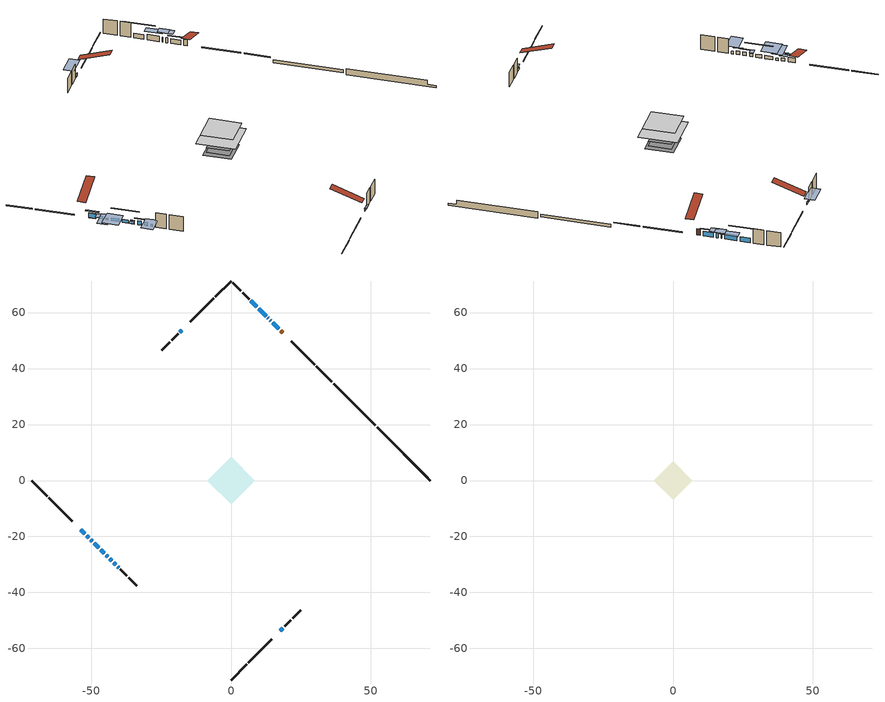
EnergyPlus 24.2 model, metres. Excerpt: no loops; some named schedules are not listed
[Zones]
conditioned space
 floor adiabatic (Floor3 construction): -4.81,0 0,4.81 4.81,0 0,-4.81 z0.91
 floor adiabatic (AdiabaticFloorConstruction): -8.43,0 0,8.43 8.43,0 0,-8.43 z3.35
 floor foundation (Slab1 construction): -6.01,0 0,6.01 6.01,0 0,-6.01 z-1.22
 floor foundation (Slab2 construction): -4.81,0 0,4.81 4.81,0 0,-4.81 z-0.65
 wall outside (RimJoist1 construction): 0,-71.25 5.54,-65.71 / -71.25,0 -65.71,-5.54 / 0,71.25 -5.54,65.71 / 36.06,35.19 30.52,40.74 z0.91:1.21
 wall outside (RimJoist2 construction): 6.2,-65.05 14.5,-56.75 / -65.05,-6.2 -56.75,-14.5 / -6.2,65.05 -14.5,56.75 / 29.86,41.4 21.56,49.7 z0.91:1.21
 wall outside (AdiabaticWallConstruction 1): 18.47,52.79 17.74,53.51 z0.91:2.94
 wall outside (AdiabaticWallConstruction): 17.09,54.17 14.93,56.33 / -53.66,-17.59 -52.15,-19.1 / 9.27,61.99 7.11,64.14 z0.91:2.43; -51.5,-19.76 -50.74,-20.51 / -48.93,-22.33 -47.24,-24.02 / -46.58,-24.67 -45.29,-25.97 / -44.63,-26.62 -43.98,-27.27 z0.91:1.98; -50.09,-21.17 -49.58,-21.67 z0.91:1.62; -17.59,53.66 -18.24,53.01 z0.91:1.83; 17.59,-53.66 18.46,-52.8 z0.91:1.52; -43.33,-27.93 -42.57,-28.68 z0.91:2.13; -41.92,-29.34 -41.16,-30.09 z0.91:2.18; 14.27,56.98 13.93,57.32 / 13.28,57.98 13.17,58.09 z0.91:2.51; -40.51,-30.75 -40.13,-31.13 z0.91:1.8; 12.51,58.74 9.92,61.33 z0.91:2.74
 wall outside (Wall1 construction): 19.11,-52.14 21.36,-49.89 / -39.47,-31.78 -37.22,-34.03 / -18.9,52.36 -21.15,50.11 / 6.46,64.8 4.2,67.05 z0.91:5.79
 wall outside (Wall2 construction): 22.02,-49.23 24.91,-46.34 / -36.56,-34.69 -33.67,-37.58 / -21.8,49.45 -24.69,46.56 / 3.55,67.71 0.66,70.6 z0.91:5.79
 wall foundation (FoundationWall1 construction): 52.22,19.03,-1.22 52.22,19.03,0.91 69.35,1.9,0.91 69.35,1.9,-0.49 71.25,0,-0.49 71.25,0,-1.22
 wall foundation (FoundationWall2 construction): 51.57,19.69 36.72,34.54 z-0.65:0.35
 window (WindowConstruction): 17.08,54.17 14.93,56.32 z0.91:2.43
 window (WindowConstruction 6): -53.66,-17.59 -52.15,-19.1 z0.91:2.43
 window (WindowConstruction 7): -51.5,-19.76 -50.74,-20.51 z0.91:1.98
 window (WindowConstruction 8): -50.08,-21.17 -49.58,-21.67 z0.91:1.62
 window (WindowConstruction 9): -48.93,-22.33 -47.24,-24.02 z0.91:1.98
 window (WindowConstruction 13): -17.59,53.66 -18.24,53.02 z0.91:1.82
 window (WindowConstruction 14): -46.58,-24.67 -45.29,-25.97 z0.91:1.98
 window (WindowConstruction 15): -44.63,-26.62 -43.98,-27.27 z0.91:1.98
 window (WindowConstruction 1): 17.59,-53.66 18.45,-52.8 z0.91:1.52
 window (WindowConstruction 2): -43.33,-27.93 -42.57,-28.68 z0.91:2.13
 window (WindowConstruction 3): -41.92,-29.34 -41.16,-30.09 z0.91:2.18
 window (WindowConstruction 10): 14.27,56.98 13.93,57.32 z0.91:2.51
 window (WindowConstruction 11): 13.28,57.98 13.17,58.09 z0.91:2.51
 window (WindowConstruction 12): -40.51,-30.75 -40.13,-31.13 z0.91:1.8
 window (WindowConstruction 4): 12.51,58.74 9.92,61.33 z0.91:2.74
 window (WindowConstruction 5): 9.27,61.99 7.11,64.14 z0.91:2.43
 door (Door): 18.47,52.79 17.74,53.51 z0.91:2.94
 ceiling adiabatic (AdiabaticFloorConstruction): 0,-8.43 8.43,0 0,8.43 -8.43,0 z3.35
attic - vented
 floor to conditioned space (Floor1 construction Reversed): -6.93,0 0,6.93 6.93,0 0,-6.93 z5.79
 roof outside (Roof1 construction): 16.94,-54.32,5.79 10.19,-47.57,8.97 8.41,-49.35,8.97 15.16,-56.1,5.79; -54.32,-16.94,5.79 -47.57,-10.19,8.97 -49.35,-8.41,8.97 -56.1,-15.16,5.79; -16.94,54.32,5.79 -10.19,47.57,8.97 -8.41,49.35,8.97 -15.16,56.1,5.79; 19.12,52.13,5.79 12.38,45.38,8.97 14.16,43.61,8.97 20.9,50.35,5.79
shading: 14.29,56.97 17.73,53.53 17.94,53.74 14.5,57.18 z3.35; -51.51,-19.75 -54.31,-16.95 -54.63,-17.27 -51.83,-20.07 z3.35; -50.31,-20.94 -51.93,-19.33 -53.33,-20.73 -51.71,-22.34 z2.59; -48.72,-22.53 -50.95,-20.31 -54.83,-24.19 -52.6,-26.42 z2.84; -46.38,-24.88 -49.79,-21.47 -53.67,-25.35 -50.26,-28.76 z3.2; -20.18,51.08 -15.66,55.6 -17.81,57.76 -22.33,53.24 z4.56; -42.92,-28.34 -48.95,-22.31 -49.16,-22.52 -43.13,-28.55 z5.33; -43.88,-27.38 -44.74,-26.52 -46.03,-27.81 -45.17,-28.67 z2.13; 18.89,-52.37 17.16,-54.09 17.59,-54.52 19.32,-52.8 z2.13; -41.93,-29.33 -43.97,-27.28 -44.18,-27.49 -42.14,-29.54 z3.04; -40.52,-30.74 -42.56,-28.69 -42.77,-28.91 -40.73,-30.95 z3.09; 12.86,58.4 15.35,55.91 16.85,57.41 14.36,59.9 z4.03; 12.09,59.16 14.35,56.9 15.86,58.41 13.6,60.67 z4.03; -39.05,-32.2 -41.58,-29.67 -45.46,-33.56 -42.93,-36.08 z3.32; 9.28,61.97 13.16,58.1 14.66,59.61 10.79,63.48 z3.65; 4.74,66.51 11.64,59.62 11.85,59.83 4.96,66.72 z5.78
[Building]
Building 1: Terrain=Suburbs
[Site:Location]
Montreal Mirabel Intl AP_QC: Latitude {deg}=45.68; Longitude {deg}=-74.03; Time Zone {hr}=-5; Elevation {m}=82; Keep Site Location Information=Yes
[Site:GroundTemperature:Shallow]
0.642858, -1.75623, -1.94836, -0.80987, 3.76054, 8.30966, 12.2535, 14.7518, 14.9641, 12.9321, 9.08883, 4.67926
[Site:WaterMainsTemperature]
Calculation Method=Schedule; Temperature Schedule=mains temperature schedule
[Material] Roughness=Rough; Thermal Absorptance=0.9
Name | Thickness {m} | Conductivity {W/m-K} | Density {kg/m3} | Specific Heat {J/kg-K} | Solar Absorptance | Visible Absorptance
asphalt or fiberglass shingles | 0.00635 | 0.162714 | 1121.4 | 1465.45 | 0.4 | 0.4
ceiling loosefill ins | 0.0846667 | 0.0480833 | 16.02 | 1046.75 | 0.7 | 0.7
ceiling stud and cavity | 0.1397 | 0.103035 | 65.682 | 1177.47 | 0.7 | 0.7
concrete 4.0 in. | 0.1016 | 1.803125 | 2242.8 | 837.4 | 0.7 | 0.7
concrete 8.0 in. | 0.2032 | 1.803125 | 2242.8 | 837.4 | 0.7 | 0.7
door material | 0.04445 | 0.053851 | 512.64 | 1214.23 | 0.7 | 0.7
exterior vertical ins | 0.0336819 | 0.029427 | 32.04 | 1214.23 | 0.7 | 0.7
exterior vertical ins 1 | 0.0181876 | 0.029427 | 32.04 | 1214.23 | 0.7 | 0.7
floor covering | 0.0127 | 9.015625 | 54.468 | 1339.84 | 0.6 | 0.6
floor covering 1 | 0.0127 | 0.0433444 | 54.468 | 1339.84 | 0.6 | 0.6
floor rigid ins; wall rigid ins | 0.512978 | 0.029427 | 32.04 | 1214.23 | 0.7 | 0.7
floor stud and cavity | 0.0889 | 0.621767 | 50.32683 | 1063.81 | 0.7 | 0.7
floor stud and cavity 1 | 0.1397 | 1.75129 | 37.0049 | 1207.88 | 0.7 | 0.7
furniture material conditioned space 1 | 0.1524 | 0.115458 | 640.8 | 1214.23 | 0.6 | 0.6
gypsum board | 0.0127 | 0.160291 | 801 | 837.4 | 0.6 | 0.6
gypsum board 1 | 0.0127 | 0.160291 | 801 | 837.4 | 0.7 | 0.7
osb sheathing 0.5 in. | 0.0127 | 0.115458 | 512.64 | 1214.23 | 0.7 | 0.7
osb sheathing 0.75 in. | 0.01905 | 0.115458 | 512.64 | 1214.23 | 0.7 | 0.7
osb sheathing 2.0 in. | 0.0508 | 0.115458 | 512.64 | 1214.23 | 0.7 | 0.7
rim joist stud and cavity | 0.0508 | 0.0451784 | 125.044 | 1163.47 | 0.6 | 0.6
rim joist stud and cavity 1 | 0.0508 | 0.0364001 | 125.044 | 1163.47 | 0.6 | 0.6
wall stud and cavity | 0.1397 | 0.0945631 | 139.0536 | 1170.24 | 0.7 | 0.7
wall stud and cavity 1 | 0.1397 | 0.0938917 | 139.0536 | 1170.24 | 0.7 | 0.7
wall stud and cavity 2 | 0.0889 | 0.380278 | 52.3479 | 1209.89 | 0.7 | 0.7
wall stud and cavity 3 | 0.0889 | 0.391764 | 83.0341 | 1211.67 | 0.7 | 0.7
wood siding | 0.0254 | 0.102417 | 544.68 | 1172.36 | 0.4 | 0.4
wood siding 1; wood siding 2; wood siding 3 | 0.0254 | 0.102417 | 544.68 | 1172.36 | 0.7 | 0.7
[WindowMaterial:SimpleGlazingSystem]
Name | U-Factor {W/m2-K} | Solar Heat Gain Coefficient
WindowMaterial | 1.623908 | 0.44
WindowMaterial 1 | 5.03752 | 0.63
WindowMaterial 10 | 6.37696 | 0.48
WindowMaterial 11 | 3.04568 | 0.44
WindowMaterial 12 | 4.95519 | 0.64
WindowMaterial 13 | 4.77747 | 0.65
WindowMaterial 2 | 1.76132 | 0.39
WindowMaterial 3 | 1.75564 | 0.39
WindowMaterial 4 | 1.59325 | 0.45
WindowMaterial 5 | 3.91101 | 0.7
WindowMaterial 6 | 4.66845 | 0.66
WindowMaterial 7 | 5.51277 | 0.61
WindowMaterial 8 | 4.068287 | 0.69
WindowMaterial 9 | 4.21194 | 0.66
[Construction]
AdiabaticFloorConstruction: floor stud and cavity 1, floor rigid ins, osb sheathing 0.75 in., floor covering 1
AdiabaticWallConstruction: wood siding 2, wall rigid ins, wall stud and cavity 2, gypsum board
AdiabaticWallConstruction 1: wood siding 3, wall rigid ins, wall stud and cavity 2, gypsum board
Door: door material
Floor1 construction Reversed: gypsum board, ceiling stud and cavity, ceiling loosefill ins
Floor3 construction: floor stud and cavity, floor covering
FoundationWall1 construction; FoundationWall2 construction: concrete 8.0 in., gypsum board 1
furniture construction conditioned space 1: furniture material conditioned space 1
PartitionWallConstruction: gypsum board, wall stud and cavity 3, gypsum board
RimJoist1 construction: wood siding 1, osb sheathing 2.0 in., rim joist stud and cavity
RimJoist2 construction: wood siding 1, osb sheathing 2.0 in., rim joist stud and cavity 1
Roof1 construction: asphalt or fiberglass shingles
Slab1 construction; Slab2 construction: concrete 4.0 in.
Wall1 construction: wood siding, osb sheathing 0.5 in., wall stud and cavity, gypsum board
Wall2 construction: wood siding, osb sheathing 0.5 in., wall stud and cavity 1, gypsum board
WindowConstruction; WindowConstruction 5: WindowMaterial
WindowConstruction 1: WindowMaterial 1
WindowConstruction 10: WindowMaterial 9
WindowConstruction 11: WindowMaterial 10
WindowConstruction 12: WindowMaterial 11
WindowConstruction 13: WindowMaterial 12
WindowConstruction 14; WindowConstruction 15: WindowMaterial 13
WindowConstruction 2: WindowMaterial 2
WindowConstruction 3: WindowMaterial 3
WindowConstruction 4: WindowMaterial 4
WindowConstruction 6: WindowMaterial 5
WindowConstruction 7: WindowMaterial 6
WindowConstruction 8: WindowMaterial 7
WindowConstruction 9: WindowMaterial 8
[Zone] Multiplier=1; Part of Total Floor Area=Yes
Name | Volume {m3}
attic - vented | 49.5277
conditioned space | 517.9
[Space]
Name | Zone | Volume {m3}
attic - vented 1 | attic - vented | 49.5277
conditioned space 1 | conditioned space | 517.9
[ZoneInfiltration:EffectiveLeakageArea]
infil attic - vented 1: Zone or Space=attic - vented 1; Schedule=Always On Discrete; Effective Air Leakage Area {cm2}=4428; Stack Coefficient=0.000221138; Wind Coefficient=1.00473e-05
[ZoneMixing]
whole house fan mix: Zone or Space=attic - vented; Schedule=Always On Continuous; Design Flow Rate Calculation Method=Flow/Zone; Design Flow Rate {m3/s}=0; Source Zone or Space=conditioned space
[SurfaceProperty:ExposedFoundationPerimeter] Exposed Perimeter Calculation Method=TotalExposedPerimeter
Name | Total Exposed Perimeter {m}
Slab1 | 26.914
Slab2 | 21.001
[InternalMass] Zone or ZoneList=conditioned space; Space or SpaceList=conditioned space 1
Name | Construction | Surface Area {m2}
furniture mass conditioned space 1 | furniture construction conditioned space 1 | 122.792
partition wall mass | PartitionWallConstruction | 260.71
[Lights]
interior lighting: Zone or ZoneList or Space or SpaceList=conditioned space 1; Schedule=interior lighting schedule; Design Level Calculation Method=LightingLevel; Lighting Level {W}=343.2; Return Air Fraction=0; Fraction Radiant=0.6; Fraction Visible=0.2; Fraction Replaceable=1
[People]
occupants: Zone or ZoneList or Space or SpaceList=conditioned space 1; Number of People Schedule=occupants schedule; Number of People Calculation Method=People; Number of People=3; Fraction Radiant=0.314171; Sensible Heat Fraction=0.56303; Activity Level Schedule=occupants activity schedule; Carbon Dioxide Generation Rate {m3/s-W}=0; Enable ASHRAE 55 Comfort Warnings=No; Mean Radiant Temperature Calculation Type=EnclosureAveraged
[ElectricEquipment] Zone or ZoneList or Space or SpaceList=conditioned space 1; Design Level Calculation Method=EquipmentLevel
Name | Schedule | Design Level {W} | Fraction Latent | Fraction Radiant | Fraction Lost
clothes dryer | clothes dryer schedule | 140.772 | 0.015 | 0.081 | 0.85
clothes washer | clothes washer schedule | 32.1985 | 0.03 | 0.162 | 0.7
cooking range | cooking range schedule | 215.147 | 0.08 | 0.432 | 0.2
dishwasher | dishwasher schedule | 66.8632 | 0.3 | 0.18 | 0.4
fridge | fridge schedule | 72.9452 | 0 | 0.6 | 0
mech vent bath fan 0 | mech vent bath fan 0 schedule | 50.2 | 0 | 0 | 1
mech vent bath fan 1 | mech vent bath fan 1 schedule | 50.2 | 0 | 0 | 1
mech vent house fan | mech vent house fan schedule | 0 | 0 | 0 | 1
mech vent house fan cfis | mech vent house fan cfis schedule | 0 | 0 | 0 | 0
mech vent range fan 0 | mech vent range fan 0 schedule | 57 | 0 | 0 | 1
misc plug loads | misc plug loads schedule | 494.7 | 0.045 | 0.513 | 0.1
whole house fan | Always On Discrete | 0 | 0 | 0 | 1
[OtherEquipment] Zone or ZoneList or Space or SpaceList=conditioned space 1; Design Level Calculation Method=EquipmentLevel
Name | Fuel Type | Schedule | Design Level {W} | Fraction Latent | Fraction Radiant | Fraction Lost
clothes dryer 1 | Electricity | clothes dryer schedule | 0 | 0.015 | 0.081 | 0.85
cooking range 1 | Electricity | cooking range schedule | 0 | 0.08 | 0.432 | 0.2
general water use latent | None | general water use schedule | 62.594 | 1 | 0 | 0
general water use sensible | None | general water use schedule | -61.6891 | 0 | 0.6 | 0
mech vent house fan latent load | None | Always On Discrete | 0 | 1 | 0 | 0
mech vent house fan sensible load | None | Always On Discrete | 0 | 0 | 0 | 0
water heater energy adjustment1 | Electricity | Always On Discrete | 0.01 | 0 | 0 | 1
[ZoneInfiltration:DesignFlowRate] Zone or ZoneList or Space or SpaceList=conditioned space 1; Schedule=Always On Discrete; Design Flow Rate Calculation Method=Flow/Zone; Design Flow Rate {m3/s}=0
infil flow; natural vent flow; whole house fan flow
[Foundation:Kiva] Initial Indoor Air Temperature {C}=18; Wall Depth Below Slab {m}=0.2032; Custom Block X Position 1 {m}=0.2159; Custom Block Z Position 1 {m}=0
Name | Wall Height Above Grade {m} | Custom Block Material Name 1 | Custom Block Depth 1 {m}
Foundation Kiva 1 | 0.910011 | exterior vertical ins | 2.13
Foundation Kiva 2 | 0.350002 | exterior vertical ins 1 | 0.999988
[Foundation:Kiva:Settings]
Soil Conductivity {W/m-K}=0.849921; Soil Density {kg/m3}=1842.3; Soil Specific Heat {J/kg-K}=418.7; Ground Solar Absorptivity=0.9; Ground Thermal Absorptivity=0.9; Ground Surface Roughness {m}=0.03; Far-Field Width {m}=40; Deep-Ground Boundary Condition=ZeroFlux; Deep-Ground Depth {m}=40; Minimum Cell Dimension {m}=0.2; Maximum Cell Growth Coefficient=3; Simulation Timestep=Timestep
[Exterior:Lights]
exterior lighting: Schedule=exterior lighting schedule; Design Level {W}=75.6
[Schedule:Constant]
Name | Hourly Value
Always On Continuous; mech vent house fan schedule; mech vent house fan cfis schedule; Always On Discrete | 1
occupants activity schedule | 117.228
fridge schedule | 0
[Schedule:Week:Daily]
interior lighting schedule Week Rule - Jan1-Jan27: interior lighting schedule day, interior lighting schedule day, interior lighting schedule day, interior lighting schedule day, interior lighting schedule day, interior lighting schedule day, interior lighting schedule day, interior lighting schedule default day, interior lighting schedule default day, interior lighting schedule default day, interior lighting schedule default day, interior lighting schedule default day
interior lighting schedule Week Rule - Jan28-Feb3: interior lighting schedule day, interior lighting schedule day, interior lighting schedule day, interior lighting schedule day, interior lighting schedule day 1, interior lighting schedule day 1, interior lighting schedule day 1, interior lighting schedule default day, interior lighting schedule default day, interior lighting schedule default day, interior lighting schedule default day, interior lighting schedule default day
interior lighting schedule Week Rule - Feb4-Feb24: interior lighting schedule day 1, interior lighting schedule day 1, interior lighting schedule day 1, interior lighting schedule day 1, interior lighting schedule day 1, interior lighting schedule day 1, interior lighting schedule day 1, interior lighting schedule default day, interior lighting schedule default day, interior lighting schedule default day, interior lighting schedule default day, interior lighting schedule default day
interior lighting schedule Week Rule - Feb25-Mar3: interior lighting schedule day 1, interior lighting schedule day 1, interior lighting schedule day 1, interior lighting schedule day 1, interior lighting schedule day 2, interior lighting schedule day 2, interior lighting schedule day 2, interior lighting schedule default day, interior lighting schedule default day, interior lighting schedule default day, interior lighting schedule default day, interior lighting schedule default day
interior lighting schedule Week Rule - Mar4-Mar31: interior lighting schedule day 2, interior lighting schedule day 2, interior lighting schedule day 2, interior lighting schedule day 2, interior lighting schedule day 2, interior lighting schedule day 2, interior lighting schedule day 2, interior lighting schedule default day, interior lighting schedule default day, interior lighting schedule default day, interior lighting schedule default day, interior lighting schedule default day
interior lighting schedule Week Rule - Apr1-Apr28: interior lighting schedule day 3, interior lighting schedule day 3, interior lighting schedule day 3, interior lighting schedule day 3, interior lighting schedule day 3, interior lighting schedule day 3, interior lighting schedule day 3, interior lighting schedule default day, interior lighting schedule default day, interior lighting schedule default day, interior lighting schedule default day, interior lighting schedule default day
interior lighting schedule Week Rule - Apr29-May5: interior lighting schedule day 3, interior lighting schedule day 3, interior lighting schedule day 4, interior lighting schedule day 4, interior lighting schedule day 4, interior lighting schedule day 4, interior lighting schedule day 4, interior lighting schedule default day, interior lighting schedule default day, interior lighting schedule default day, interior lighting schedule default day, interior lighting schedule default day
interior lighting schedule Week Rule - May6-May26: interior lighting schedule day 4, interior lighting schedule day 4, interior lighting schedule day 4, interior lighting schedule day 4, interior lighting schedule day 4, interior lighting schedule day 4, interior lighting schedule day 4, interior lighting schedule default day, interior lighting schedule default day, interior lighting schedule default day, interior lighting schedule default day, interior lighting schedule default day
interior lighting schedule Week Rule - May27-Jun2: interior lighting schedule day 4, interior lighting schedule day 4, interior lighting schedule day 4, interior lighting schedule day 4, interior lighting schedule day 4, interior lighting schedule day 5, interior lighting schedule day 5, interior lighting schedule default day, interior lighting schedule default day, interior lighting schedule default day, interior lighting schedule default day, interior lighting schedule default day
interior lighting schedule Week Rule - Jun3-Jun30: interior lighting schedule day 5, interior lighting schedule day 5, interior lighting schedule day 5, interior lighting schedule day 5, interior lighting schedule day 5, interior lighting schedule day 5, interior lighting schedule day 5, interior lighting schedule default day, interior lighting schedule default day, interior lighting schedule default day, interior lighting schedule default day, interior lighting schedule default day
interior lighting schedule Week Rule - Jul1-Jul28: interior lighting schedule day 6, interior lighting schedule day 6, interior lighting schedule day 6, interior lighting schedule day 6, interior lighting schedule day 6, interior lighting schedule day 6, interior lighting schedule day 6, interior lighting schedule default day, interior lighting schedule default day, interior lighting schedule default day, interior lighting schedule default day, interior lighting schedule default day
interior lighting schedule Week Rule - Jul29-Aug4: interior lighting schedule day 6, interior lighting schedule day 6, interior lighting schedule day 6, interior lighting schedule day 7, interior lighting schedule day 7, interior lighting schedule day 7, interior lighting schedule day 7, interior lighting schedule default day, interior lighting schedule default day, interior lighting schedule default day, interior lighting schedule default day, interior lighting schedule default day
interior lighting schedule Week Rule - Aug5-Aug25: interior lighting schedule day 7, interior lighting schedule day 7, interior lighting schedule day 7, interior lighting schedule day 7, interior lighting schedule day 7, interior lighting schedule day 7, interior lighting schedule day 7, interior lighting schedule default day, interior lighting schedule default day, interior lighting schedule default day, interior lighting schedule default day, interior lighting schedule default day
interior lighting schedule Week Rule - Aug26-Sep1: interior lighting schedule day 7, interior lighting schedule day 7, interior lighting schedule day 7, interior lighting schedule day 7, interior lighting schedule day 7, interior lighting schedule day 7, interior lighting schedule day 8, interior lighting schedule default day, interior lighting schedule default day, interior lighting schedule default day, interior lighting schedule default day, interior lighting schedule default day
interior lighting schedule Week Rule - Sep2-Sep29: interior lighting schedule day 8, interior lighting schedule day 8, interior lighting schedule day 8, interior lighting schedule day 8, interior lighting schedule day 8, interior lighting schedule day 8, interior lighting schedule day 8, interior lighting schedule default day, interior lighting schedule default day, interior lighting schedule default day, interior lighting schedule default day, interior lighting schedule default day
interior lighting schedule Week Rule - Sep30-Oct6: interior lighting schedule day 8, interior lighting schedule day 9, interior lighting schedule day 9, interior lighting schedule day 9, interior lighting schedule day 9, interior lighting schedule day 9, interior lighting schedule day 9, interior lighting schedule default day, interior lighting schedule default day, interior lighting schedule default day, interior lighting schedule default day, interior lighting schedule default day
interior lighting schedule Week Rule - Oct7-Oct27: interior lighting schedule day 9, interior lighting schedule day 9, interior lighting schedule day 9, interior lighting schedule day 9, interior lighting schedule day 9, interior lighting schedule day 9, interior lighting schedule day 9, interior lighting schedule default day, interior lighting schedule default day, interior lighting schedule default day, interior lighting schedule default day, interior lighting schedule default day
interior lighting schedule Week Rule - Oct28-Nov3: interior lighting schedule day 9, interior lighting schedule day 9, interior lighting schedule day 9, interior lighting schedule day 9, interior lighting schedule day 10, interior lighting schedule day 10, interior lighting schedule day 10, interior lighting schedule default day, interior lighting schedule default day, interior lighting schedule default day, interior lighting schedule default day, interior lighting schedule default day
interior lighting schedule Week Rule - Nov4-Nov24: interior lighting schedule day 10, interior lighting schedule day 10, interior lighting schedule day 10, interior lighting schedule day 10, interior lighting schedule day 10, interior lighting schedule day 10, interior lighting schedule day 10, interior lighting schedule default day, interior lighting schedule default day, interior lighting schedule default day, interior lighting schedule default day, interior lighting schedule default day
interior lighting schedule Week Rule - Nov25-Dec1: interior lighting schedule day 10, interior lighting schedule day 10, interior lighting schedule day 10, interior lighting schedule day 10, interior lighting schedule day 10, interior lighting schedule day 10, interior lighting schedule day 11, interior lighting schedule default day, interior lighting schedule default day, interior lighting schedule default day, interior lighting schedule default day, interior lighting schedule default day
interior lighting schedule Week Rule - Dec2-Dec31: interior lighting schedule day 11, interior lighting schedule day 11, interior lighting schedule day 11, interior lighting schedule day 11, interior lighting schedule day 11, interior lighting schedule day 11, interior lighting schedule day 11, interior lighting schedule default day, interior lighting schedule default day, interior lighting schedule default day, interior lighting schedule default day, interior lighting schedule default day
occupants schedule Week Rule - Jan1-Dec31: occupants schedule day, occupants schedule day, occupants schedule day, occupants schedule day, occupants schedule day, occupants schedule day, occupants schedule day, occupants schedule default day, occupants schedule default day, occupants schedule default day, occupants schedule default day, occupants schedule default day
clothes dryer schedule Week Rule - Jan1-Dec31: clothes dryer schedule day, clothes dryer schedule day, clothes dryer schedule day, clothes dryer schedule day, clothes dryer schedule day, clothes dryer schedule day, clothes dryer schedule day, clothes dryer schedule default day, clothes dryer schedule default day, clothes dryer schedule default day, clothes dryer schedule default day, clothes dryer schedule default day
clothes washer schedule Week Rule - Jan1-Dec31: clothes washer schedule day, clothes washer schedule day, clothes washer schedule day, clothes washer schedule day, clothes washer schedule day, clothes washer schedule day, clothes washer schedule day, clothes washer schedule default day, clothes washer schedule default day, clothes washer schedule default day, clothes washer schedule default day, clothes washer schedule default day
cooking range schedule Week Rule - Jan1-Dec31: cooking range schedule day, cooking range schedule day, cooking range schedule day, cooking range schedule day, cooking range schedule day, cooking range schedule day, cooking range schedule day, cooking range schedule default day, cooking range schedule default day, cooking range schedule default day, cooking range schedule default day, cooking range schedule default day
dishwasher schedule Week Rule - Jan1-Dec31: dishwasher schedule day, dishwasher schedule day, dishwasher schedule day, dishwasher schedule day, dishwasher schedule day, dishwasher schedule day, dishwasher schedule day, dishwasher schedule default day, dishwasher schedule default day, dishwasher schedule default day, dishwasher schedule default day, dishwasher schedule default day
mech vent bath fan 0 schedule Week Rule - Jan1-Dec31: mech vent bath fan 0 schedule day, mech vent bath fan 0 schedule day, mech vent bath fan 0 schedule day, mech vent bath fan 0 schedule day, mech vent bath fan 0 schedule day, mech vent bath fan 0 schedule day, mech vent bath fan 0 schedule day, mech vent bath fan 0 schedule default day, mech vent bath fan 0 schedule default day, mech vent bath fan 0 schedule default day, mech vent bath fan 0 schedule default day, mech vent bath fan 0 schedule default day
mech vent bath fan 1 schedule Week Rule - Jan1-Dec31: mech vent bath fan 1 schedule day, mech vent bath fan 1 schedule day, mech vent bath fan 1 schedule day, mech vent bath fan 1 schedule day, mech vent bath fan 1 schedule day, mech vent bath fan 1 schedule day, mech vent bath fan 1 schedule day, mech vent bath fan 1 schedule default day, mech vent bath fan 1 schedule default day, mech vent bath fan 1 schedule default day, mech vent bath fan 1 schedule default day, mech vent bath fan 1 schedule default day
mech vent range fan 0 schedule Week Rule - Jan1-Dec31: mech vent range fan 0 schedule day, mech vent range fan 0 schedule day, mech vent range fan 0 schedule day, mech vent range fan 0 schedule day, mech vent range fan 0 schedule day, mech vent range fan 0 schedule day, mech vent range fan 0 schedule day, mech vent range fan 0 schedule default day, mech vent range fan 0 schedule default day, mech vent range fan 0 schedule default day, mech vent range fan 0 schedule default day, mech vent range fan 0 schedule default day
misc plug loads schedule Week Rule - Jan1-Dec31: misc plug loads schedule day, misc plug loads schedule day, misc plug loads schedule day, misc plug loads schedule day, misc plug loads schedule day, misc plug loads schedule day, misc plug loads schedule day, misc plug loads schedule default day, misc plug loads schedule default day, misc plug loads schedule default day, misc plug loads schedule default day, misc plug loads schedule default day
general water use schedule Week Rule - Jan1-Dec31: general water use schedule day, general water use schedule day, general water use schedule day, general water use schedule day, general water use schedule day, general water use schedule day, general water use schedule day, general water use schedule default day, general water use schedule default day, general water use schedule default day, general water use schedule default day, general water use schedule default day
exterior lighting schedule Week Rule - Jan1-Jan27: exterior lighting schedule day, exterior lighting schedule day, exterior lighting schedule day, exterior lighting schedule day, exterior lighting schedule day, exterior lighting schedule day, exterior lighting schedule day, exterior lighting schedule default day, exterior lighting schedule default day, exterior lighting schedule default day, exterior lighting schedule default day, exterior lighting schedule default day
exterior lighting schedule Week Rule - Jan28-Feb3: exterior lighting schedule day, exterior lighting schedule day, exterior lighting schedule day, exterior lighting schedule day, exterior lighting schedule day 1, exterior lighting schedule day 1, exterior lighting schedule day 1, exterior lighting schedule default day, exterior lighting schedule default day, exterior lighting schedule default day, exterior lighting schedule default day, exterior lighting schedule default day
exterior lighting schedule Week Rule - Feb4-Feb24: exterior lighting schedule day 1, exterior lighting schedule day 1, exterior lighting schedule day 1, exterior lighting schedule day 1, exterior lighting schedule day 1, exterior lighting schedule day 1, exterior lighting schedule day 1, exterior lighting schedule default day, exterior lighting schedule default day, exterior lighting schedule default day, exterior lighting schedule default day, exterior lighting schedule default day
exterior lighting schedule Week Rule - Feb25-Mar3: exterior lighting schedule day 1, exterior lighting schedule day 1, exterior lighting schedule day 1, exterior lighting schedule day 1, exterior lighting schedule day 2, exterior lighting schedule day 2, exterior lighting schedule day 2, exterior lighting schedule default day, exterior lighting schedule default day, exterior lighting schedule default day, exterior lighting schedule default day, exterior lighting schedule default day
exterior lighting schedule Week Rule - Mar4-Mar31: exterior lighting schedule day 2, exterior lighting schedule day 2, exterior lighting schedule day 2, exterior lighting schedule day 2, exterior lighting schedule day 2, exterior lighting schedule day 2, exterior lighting schedule day 2, exterior lighting schedule default day, exterior lighting schedule default day, exterior lighting schedule default day, exterior lighting schedule default day, exterior lighting schedule default day
exterior lighting schedule Week Rule - Apr1-Apr28: exterior lighting schedule day 3, exterior lighting schedule day 3, exterior lighting schedule day 3, exterior lighting schedule day 3, exterior lighting schedule day 3, exterior lighting schedule day 3, exterior lighting schedule day 3, exterior lighting schedule default day, exterior lighting schedule default day, exterior lighting schedule default day, exterior lighting schedule default day, exterior lighting schedule default day
exterior lighting schedule Week Rule - Apr29-May5: exterior lighting schedule day 3, exterior lighting schedule day 3, exterior lighting schedule day 4, exterior lighting schedule day 4, exterior lighting schedule day 4, exterior lighting schedule day 4, exterior lighting schedule day 4, exterior lighting schedule default day, exterior lighting schedule default day, exterior lighting schedule default day, exterior lighting schedule default day, exterior lighting schedule default day
exterior lighting schedule Week Rule - May6-May26: exterior lighting schedule day 4, exterior lighting schedule day 4, exterior lighting schedule day 4, exterior lighting schedule day 4, exterior lighting schedule day 4, exterior lighting schedule day 4, exterior lighting schedule day 4, exterior lighting schedule default day, exterior lighting schedule default day, exterior lighting schedule default day, exterior lighting schedule default day, exterior lighting schedule default day
exterior lighting schedule Week Rule - May27-Jun2: exterior lighting schedule day 4, exterior lighting schedule day 4, exterior lighting schedule day 4, exterior lighting schedule day 4, exterior lighting schedule day 4, exterior lighting schedule day 5, exterior lighting schedule day 5, exterior lighting schedule default day, exterior lighting schedule default day, exterior lighting schedule default day, exterior lighting schedule default day, exterior lighting schedule default day
exterior lighting schedule Week Rule - Jun3-Jun30: exterior lighting schedule day 5, exterior lighting schedule day 5, exterior lighting schedule day 5, exterior lighting schedule day 5, exterior lighting schedule day 5, exterior lighting schedule day 5, exterior lighting schedule day 5, exterior lighting schedule default day, exterior lighting schedule default day, exterior lighting schedule default day, exterior lighting schedule default day, exterior lighting schedule default day
[Schedule:Year]
interior lighting schedule: interior lighting schedule Week Rule - Jan1-Jan27, 1, 1, 1, 27, interior lighting schedule Week Rule - Jan28-Feb3, 1, 28, 2, 3, interior lighting schedule Week Rule - Feb4-Feb24, 2, 4, 2, 24, interior lighting schedule Week Rule - Feb25-Mar3, 2, 25, 3, 3, interior lighting schedule Week Rule - Mar4-Mar31, 3, 4, 3, 31, interior lighting schedule Week Rule - Apr1-Apr28, 4, 1, 4, 28, interior lighting schedule Week Rule - Apr29-May5, 4, 29, 5, 5, interior lighting schedule Week Rule - May6-May26, 5, 6, 5, 26, interior lighting schedule Week Rule - May27-Jun2, 5, 27, 6, 2, interior lighting schedule Week Rule - Jun3-Jun30, 6, 3, 6, 30, interior lighting schedule Week Rule - Jul1-Jul28, 7, 1, 7, 28, interior lighting schedule Week Rule - Jul29-Aug4, 7, 29, 8, 4, interior lighting schedule Week Rule - Aug5-Aug25, 8, 5, 8, 25, interior lighting schedule Week Rule - Aug26-Sep1, 8, 26, 9, 1, interior lighting schedule Week Rule - Sep2-Sep29, 9, 2, 9, 29, interior lighting schedule Week Rule - Sep30-Oct6, 9, 30, 10, 6, interior lighting schedule Week Rule - Oct7-Oct27, 10, 7, 10, 27, interior lighting schedule Week Rule - Oct28-Nov3, 10, 28, 11, 3, interior lighting schedule Week Rule - Nov4-Nov24, 11, 4, 11, 24, interior lighting schedule Week Rule - Nov25-Dec1, 11, 25, 12, 1, interior lighting schedule Week Rule - Dec2-Dec31, 12, 2, 12, 31
occupants schedule: occupants schedule Week Rule - Jan1-Dec31, 1, 1, 12, 31
clothes dryer schedule: clothes dryer schedule Week Rule - Jan1-Dec31, 1, 1, 12, 31
clothes washer schedule: clothes washer schedule Week Rule - Jan1-Dec31, 1, 1, 12, 31
cooking range schedule: cooking range schedule Week Rule - Jan1-Dec31, 1, 1, 12, 31
dishwasher schedule: dishwasher schedule Week Rule - Jan1-Dec31, 1, 1, 12, 31
mech vent bath fan 0 schedule: mech vent bath fan 0 schedule Week Rule - Jan1-Dec31, 1, 1, 12, 31
mech vent bath fan 1 schedule: mech vent bath fan 1 schedule Week Rule - Jan1-Dec31, 1, 1, 12, 31
mech vent range fan 0 schedule: mech vent range fan 0 schedule Week Rule - Jan1-Dec31, 1, 1, 12, 31
misc plug loads schedule: misc plug loads schedule Week Rule - Jan1-Dec31, 1, 1, 12, 31
general water use schedule: general water use schedule Week Rule - Jan1-Dec31, 1, 1, 12, 31
exterior lighting schedule: exterior lighting schedule Week Rule - Jan1-Jan27, 1, 1, 1, 27, exterior lighting schedule Week Rule - Jan28-Feb3, 1, 28, 2, 3, exterior lighting schedule Week Rule - Feb4-Feb24, 2, 4, 2, 24, exterior lighting schedule Week Rule - Feb25-Mar3, 2, 25, 3, 3, exterior lighting schedule Week Rule - Mar4-Mar31, 3, 4, 3, 31, exterior lighting schedule Week Rule - Apr1-Apr28, 4, 1, 4, 28, exterior lighting schedule Week Rule - Apr29-May5, 4, 29, 5, 5, exterior lighting schedule Week Rule - May6-May26, 5, 6, 5, 26, exterior lighting schedule Week Rule - May27-Jun2, 5, 27, 6, 2, exterior lighting schedule Week Rule - Jun3-Jun30, 6, 3, 6, 30, exterior lighting schedule Week Rule - Jul1-Jul28, 7, 1, 7, 28, exterior lighting schedule Week Rule - Jul29-Aug4, 7, 29, 8, 4, exterior lighting schedule Week Rule - Aug5-Aug25, 8, 5, 8, 25, exterior lighting schedule Week Rule - Aug26-Sep1, 8, 26, 9, 1, exterior lighting schedule Week Rule - Sep2-Sep29, 9, 2, 9, 29, exterior lighting schedule Week Rule - Sep30-Oct6, 9, 30, 10, 6, exterior lighting schedule Week Rule - Oct7-Oct27, 10, 7, 10, 27, exterior lighting schedule Week Rule - Oct28-Nov3, 10, 28, 11, 3, exterior lighting schedule Week Rule - Nov4-Nov24, 11, 4, 11, 24, exterior lighting schedule Week Rule - Nov25-Dec1, 11, 25, 12, 1, exterior lighting schedule Week Rule - Dec2-Dec31, 12, 2, 12, 31
[Schedule:Compact]
mains temperature schedule: Through: 01/01, For: AllDays, Until: 24:00, 5.61444, Through: 01/02, For: AllDays, Until: 24:00, 5.535, Through: 01/03, For: AllDays, Until: 24:00, 5.45667, Through: 01/04, For: AllDays, Until: 24:00, 5.37944, Through: 01/05, For: AllDays, Until: 24:00, 5.30333, Through: 01/06, For: AllDays, Until: 24:00, 5.22889, Through: 01/07, For: AllDays, Until: 24:00, 5.15611, Through: 01/08, For: AllDays, Until: 24:00, 5.08389, Through: 01/09, For: AllDays, Until: 24:00, 5.01333, Through: 01/10, For: AllDays, Until: 24:00, 4.94444, Through: 01/11, For: AllDays, Until: 24:00, 4.87667, Through: 01/12, For: AllDays, Until: 24:00, 4.81056, Through: 01/13, For: AllDays, Until: 24:00, 4.74556, Through: 01/14, For: AllDays, Until: 24:00, 4.68222, Through: 01/15, For: AllDays, Until: 24:00, 4.62056, Through: 01/16, For: AllDays, Until: 24:00, 4.56, Through: 01/17, For: AllDays, Until: 24:00, 4.50111, Through: 01/18, For: AllDays, Until: 24:00, 4.44389, Through: 01/19, For: AllDays, Until: 24:00, 4.38778, Through: 01/20, For: AllDays, Until: 24:00, 4.33389, Through: 01/21, For: AllDays, Until: 24:00, 4.28111, Through: 01/22, For: AllDays, Until: 24:00, 4.23, Through: 01/23, For: AllDays, Until: 24:00, 4.18056, Through: 01/24, For: AllDays, Until: 24:00, 4.13278, Through: 01/25, For: AllDays, Until: 24:00, 4.08667, Through: 01/26, For: AllDays, Until: 24:00, 4.04222, Through: 01/27, For: AllDays, Until: 24:00, 3.99944, Through: 01/28, For: AllDays, Until: 24:00, 3.95833, Through: 01/29, For: AllDays, Until: 24:00, 3.91889, Through: 01/30, For: AllDays, Until: 24:00, 3.88111, Through: 01/31, For: AllDays, Until: 24:00, 3.845, Through: 02/01, For: AllDays, Until: 24:00, 3.81056, Through: 02/02, For: AllDays, Until: 24:00, 3.77778, Through: 02/03, For: AllDays, Until: 24:00, 3.74722, Through: 02/04, For: AllDays, Until: 24:00, 3.71833, Through: 02/05, For: AllDays, Until: 24:00, 3.69056, Through: 02/06, For: AllDays, Until: 24:00, 3.66556, Through: 02/07, For: AllDays, Until: 24:00, 3.64167, Through: 02/08, For: AllDays, Until: 24:00, 3.61944, Through: 02/09, For: AllDays, Until: 24:00, 3.59944, Through: 02/10, For: AllDays, Until: 24:00, 3.58111, Through: 02/11, For: AllDays, Until: 24:00, 3.56444, Through: 02/12, For: AllDays, Until: 24:00, 3.55, Through: 02/13, For: AllDays, Until: 24:00, 3.53667, Through: 02/14, For: AllDays, Until: 24:00, 3.52556, Through: 02/15, For: AllDays, Until: 24:00, 3.51667, Through: 02/16, For: AllDays, Until: 24:00, 3.50889, Through: 02/17, For: AllDays, Until: 24:00, 3.50333, Through: 02/18, For: AllDays, Until: 24:00, 3.49944, Through: 02/19, For: AllDays, Until: 24:00, 3.49778, Through: 02/20, For: AllDays, Until: 24:00, 3.49778, Through: 02/21, For: AllDays, Until: 24:00, 3.49944, Through: 02/22, For: AllDays, Until: 24:00, 3.50278, Through: 02/23, For: AllDays, Until: 24:00, 3.50833, Through: 02/24, For: AllDays, Until: 24:00, 3.515, Through: 02/25, For: AllDays, Until: 24:00, 3.52444, Through: 02/26, For: AllDays, Until: 24:00, 3.535, Through: 02/27, For: AllDays, Until: 24:00, 3.54778, Through: 02/28, For: AllDays, Until: 24:00, 3.56222, Through: 03/01, For: AllDays, Until: 24:00, 3.57833, Through: 03/02, For: AllDays, Until: 24:00, 3.59667, Through: 03/03, For: AllDays, Until: 24:00, 3.61667, Through: 03/04, For: AllDays, Until: 24:00, 3.63833, Through: 03/05, For: AllDays, Until: 24:00, 3.66167, Through: 03/06, For: AllDays, Until: 24:00, 3.68667, Through: 03/07, For: AllDays, Until: 24:00, 3.71389, Through: 03/08, For: AllDays, Until: 24:00, 3.74278, Through: 03/09, For: AllDays, Until: 24:00, 3.77333, Through: 03/10, For: AllDays, Until: 24:00, 3.80556, Through: 03/11, For: AllDays, Until: 24:00, 3.83944, Through: 03/12, For: AllDays, Until: 24:00, 3.87556, Through: 03/13, For: AllDays, Until: 24:00, 3.91278, Through: 03/14, For: AllDays, Until: 24:00, 3.95222, Through: 03/15, For: AllDays, Until: 24:00, 3.99278, Through: 03/16, For: AllDays, Until: 24:00, 4.03556, Through: 03/17, For: AllDays, Until: 24:00, 4.08, Through: 03/18, For: AllDays, Until: 24:00, 4.12556, Through: 03/19, For: AllDays, Until: 24:00, 4.17333, Through: 03/20, For: AllDays, Until: 24:00, 4.22278, Through: 03/21, For: AllDays, Until: 24:00, 4.27333, Through: 03/22, For: AllDays, Until: 24:00, 4.32556, Through: 03/23, For: AllDays, Until: 24:00, 4.38, Through: 03/24, For: AllDays, Until: 24:00, 4.43556, Through: 03/25, For: AllDays, Until: 24:00, 4.49222, Through: 03/26, For: AllDays, Until: 24:00, 4.55111, Through: 03/27, For: AllDays, Until: 24:00, 4.61111, Through: 03/28, For: AllDays, Until: 24:00, 4.67278, Through: 03/29, For: AllDays, Until: 24:00, 4.73611, Through: 03/30, For: AllDays, Until: 24:00, 4.80056, Through: 03/31, For: AllDays, Until: 24:00, 4.86667, Through: 04/01, For: AllDays, Until: 24:00, 4.93444, Through: 04/02, For: AllDays, Until: 24:00, 5.00333, Through: 04/03, For: AllDays, Until: 24:00, 5.07333, Through: 04/04, For: AllDays, Until: 24:00, 5.145, Through: 04/05, For: AllDays, Until: 24:00, 5.21833, Through: 04/06, For: AllDays, Until: 24:00, 5.29222, Through: 04/07, For: AllDays, Until: 24:00, 5.36778, Through: 04/08, For: AllDays, Until: 24:00, 5.445, Through: 04/09, For: AllDays, Until: 24:00, 5.52333, Through: 04/10, For: AllDays, Until: 24:00, 5.60222, Through: 04/11, For: AllDays, Until: 24:00, 5.68278, Through: 04/12, For: AllDays, Until: 24:00, 5.765, Through: 04/13, For: AllDays, Until: 24:00, 5.84778, Through: 04/14, For: AllDays, Until: 24:00, 5.93167, Through: 04/15, For: AllDays, Until: 24:00, 6.01722, Through: 04/16, For: AllDays, Until: 24:00, 6.10333, Through: 04/17, For: AllDays, Until: 24:00, 6.19056, Through: 04/18, For: AllDays, Until: 24:00, 6.27889, Through: 04/19, For: AllDays, Until: 24:00, 6.36833, Through: 04/20, For: AllDays, Until: 24:00, 6.45833, Through: 04/21, For: AllDays, Until: 24:00, 6.55, Through: 04/22, For: AllDays, Until: 24:00, 6.64222, Through: 04/23, For: AllDays, Until: 24:00, 6.735, Through: 04/24, For: AllDays, Until: 24:00, 6.82944, Through: 04/25, For: AllDays, Until: 24:00, 6.92389, Through: 04/26, For: AllDays, Until: 24:00, 7.01944, Through: 04/27, For: AllDays, Until: 24:00, 7.11611, Through: 04/28, For: AllDays, Until: 24:00, 7.21333, Through: 04/29, For: AllDays, Until: 24:00, 7.31111, Through: 04/30, For: AllDays, Until: 24:00, 7.41, Through: 05/01, For: AllDays, Until: 24:00, 7.50944, Through: 05/02, For: AllDays, Until: 24:00, 7.60889, Through: 05/03, For: AllDays, Until: 24:00, 7.71, Through: 05/04, For: AllDays, Until: 24:00, 7.81111, Through: 05/05, For: AllDays, Until: 24:00, 7.91278, Through: 05/06, For: AllDays, Until: 24:00, 8.015, Through: 05/07, For: AllDays, Until: 24:00, 8.11778, Through: 05/08, For: AllDays, Until: 24:00, 8.22056, Through: 05/09, For: AllDays, Until: 24:00, 8.32444, Through: 05/10, For: AllDays, Until: 24:00, 8.42833, Through: 05/11, For: AllDays, Until: 24:00, 8.53278, Through: 05/12, For: AllDays, Until: 24:00, 8.63722, Through: 05/13, For: AllDays, Until: 24:00, 8.74222, Through: 05/14, For: AllDays, Until: 24:00, 8.84778, Through: 05/15, For: AllDays, Until: 24:00, 8.95333, Through: 05/16, For: AllDays, Until: 24:00, 9.05889, Through: 05/17, For: AllDays, Until: 24:00, 9.165, Through: 05/18, For: AllDays, Until: 24:00, 9.27111, Through: 05/19, For: AllDays, Until: 24:00, 9.37722, Through: 05/20, For: AllDays, Until: 24:00, 9.48389, Through: 05/21, For: AllDays, Until: 24:00, 9.59, Through: 05/22, For: AllDays, Until: 24:00, 9.69667, Through: 05/23, For: AllDays, Until: 24:00, 9.80278, Through: 05/24, For: AllDays, Until: 24:00, 9.90944, Through: 05/25, For: AllDays, Until: 24:00, 10.0156, Through: 05/26, For: AllDays, Until: 24:00, 10.1217, Through: 05/27, For: AllDays, Until: 24:00, 10.2278, Through: 05/28, For: AllDays, Until: 24:00, 10.3339, Through: 05/29, For: AllDays, Until: 24:00, 10.4394, Through: 05/30, For: AllDays, Until: 24:00, 10.545, Through: 05/31, For: AllDays, Until: 24:00, 10.65, Through: 06/01, For: AllDays, Until: 24:00, 10.755, Through: 06/02, For: AllDays, Until: 24:00, 10.86, Through: 06/03, For: AllDays, Until: 24:00, 10.9639, Through: 06/04, For: AllDays, Until: 24:00, 11.0678, Through: 06/05, For: AllDays, Until: 24:00, 11.1717, Through: 06/06, For: AllDays, Until: 24:00, 11.2744, Through: 06/07, For: AllDays, Until: 24:00, 11.3772, Through: 06/08, For: AllDays, Until: 24:00, 11.4789, Through: 06/09, For: AllDays, Until: 24:00, 11.5806, Through: 06/10, For: AllDays, Until: 24:00, 11.6817, Through: 06/11, For: AllDays, Until: 24:00, 11.7822, Through: 06/12, For: AllDays, Until: 24:00, 11.8817, Through: 06/13, For: AllDays, Until: 24:00, 11.9811, Through: 06/14, For: AllDays, Until: 24:00, 12.0794, Through: 06/15, For: AllDays, Until: 24:00, 12.1772, Through: 06/16, For: AllDays, Until: 24:00, 12.2739, Through: 06/17, For: AllDays, Until: 24:00, 12.37, Through: 06/18, For: AllDays, Until: 24:00, 12.4656, Through: 06/19, For: AllDays, Until: 24:00, 12.56, Through: 06/20, For: AllDays, Until: 24:00, 12.6539, Through: 06/21, For: AllDays, Until: 24:00, 12.7467, Through: 06/22, For: AllDays, Until: 24:00, 12.8389, Through: 06/23, For: AllDays, Until: 24:00, 12.93, Through: 06/24, For: AllDays, Until: 24:00, 13.02, Through: 06/25, For: AllDays, Until: 24:00, 13.1089, Through: 06/26, For: AllDays, Until: 24:00, 13.1972, Through: 06/27, For: AllDays, Until: 24:00, 13.2839, Through: 06/28, For: AllDays, Until: 24:00, 13.37, Through: 06/29, For: AllDays, Until: 24:00, 13.455, Through: 06/30, For: AllDays, Until: 24:00, 13.5383, Through: 07/01, For: AllDays, Until: 24:00, 13.6211, Through: 07/02, For: AllDays, Until: 24:00, 13.7028, Through: 07/03, For: AllDays, Until: 24:00, 13.7828, Through: 07/04, For: AllDays, Until: 24:00, 13.8617, Through: 07/05, For: AllDays, Until: 24:00, 13.9394, Through: 07/06, For: AllDays, Until: 24:00, 14.0161, Through: 07/07, For: AllDays, Until: 24:00, 14.0911, Through: 07/08, For: AllDays, Until: 24:00, 14.165, Through: 07/09, For: AllDays, Until: 24:00, 14.2378, Through: 07/10, For: AllDays, Until: 24:00, 14.3089, Through: 07/11, For: AllDays, Until: 24:00, 14.3789, Through: 07/12, For: AllDays, Until: 24:00, 14.4472, Through: 07/13, For: AllDays, Until: 24:00, 14.5144, Through: 07/14, For: AllDays, Until: 24:00, 14.58, Through: 07/15, For: AllDays, Until: 24:00, 14.6444, Through: 07/16, For: AllDays, Until: 24:00, 14.7072, Through: 07/17, For: AllDays, Until: 24:00, 14.7683, Through: 07/18, For: AllDays, Until: 24:00, 14.8278, Through: 07/19, For: AllDays, Until: 24:00, 14.8861, Through: 07/20, For: AllDays, Until: 24:00, 14.9428, Through: 07/21, For: AllDays, Until: 24:00, 14.9978, Through: 07/22, For: AllDays, Until: 24:00, 15.0517, Through: 07/23, For: AllDays, Until: 24:00, 15.1033, Through: 07/24, For: AllDays, Until: 24:00, 15.1539, Through: 07/25, For: AllDays, Until: 24:00, 15.2028, Through: 07/26, For: AllDays, Until: 24:00, 15.2494, Through: 07/27, For: AllDays, Until: 24:00, 15.295, Through: 07/28, For: AllDays, Until: 24:00, 15.3389, Through: 07/29, For: AllDays, Until: 24:00, 15.3811, Through: 07/30, For: AllDays, Until: 24:00, 15.4211, Through: 07/31, For: AllDays, Until: 24:00, 15.46, Through: 08/01, For: AllDays, Until: 24:00, 15.4972, Through: 08/02, For: AllDays, Until: 24:00, 15.5322, Through: 08/03, For: AllDays, Until: 24:00, 15.5656, Through: 08/04, For: AllDays, Until: 24:00, 15.5978, Through: 08/05, For: AllDays, Until: 24:00, 15.6278, Through: 08/06, For: AllDays, Until: 24:00, 15.6561, Through: 08/07, For: AllDays, Until: 24:00, 15.6822, Through: 08/08, For: AllDays, Until: 24:00, 15.7072, Through: 08/09, For: AllDays, Until: 24:00, 15.73, Through: 08/10, For: AllDays, Until: 24:00, 15.7511, Through: 08/11, For: AllDays, Until: 24:00, 15.7706, Through: 08/12, For: AllDays, Until: 24:00, 15.7883, Through: 08/13, For: AllDays, Until: 24:00, 15.8039, Through: 08/14, For: AllDays, Until: 24:00, 15.8178, Through: 08/15, For: AllDays, Until: 24:00, 15.83, Through: 08/16, For: AllDays, Until: 24:00, 15.84, Through: 08/17, For: AllDays, Until: 24:00, 15.8489, Through: 08/18, For: AllDays, Until: 24:00, 15.8556, Through: 08/19, For: AllDays, Until: 24:00, 15.86, Through: 08/20, For: AllDays, Until: 24:00, 15.8633, Through: 08/21, For: AllDays, Until: 24:00, 15.8644, Through: 08/22, For: AllDays, Until: 24:00, 15.8633, Through: 08/23, For: AllDays, Until: 24:00, 15.8611, Through: 08/24, For: AllDays, Until: 24:00, 15.8567, Through: 08/25, For: AllDays, Until: 24:00, 15.8506, Through: 08/26, For: AllDays, Until: 24:00, 15.8428, Through: 08/27, For: AllDays, Until: 24:00, 15.8328, Through: 08/28, For: AllDays, Until: 24:00, 15.8211, Through: 08/29, For: AllDays, Until: 24:00, 15.8078, Through: 08/30, For: AllDays, Until: 24:00, 15.7922, Through: 08/31, For: AllDays, Until: 24:00, 15.7756, Through: 09/01, For: AllDays, Until: 24:00, 15.7567, Through: 09/02, For: AllDays, Until: 24:00, 15.7356, Through: 09/03, For: AllDays, Until: 24:00, 15.7133, Through: 09/04, For: AllDays, Until: 24:00, 15.6889, Through: 09/05, For: AllDays, Until: 24:00, 15.6628, Through: 09/06, For: AllDays, Until: 24:00, 15.635, Through: 09/07, For: AllDays, Until: 24:00, 15.6056, Through: 09/08, For: AllDays, Until: 24:00, 15.5744, Through: 09/09, For: AllDays, Until: 24:00, 15.5411, Through: 09/10, For: AllDays, Until: 24:00, 15.5061, Through: 09/11, For: AllDays, Until: 24:00, 15.47, Through: 09/12, For: AllDays, Until: 24:00, 15.4317, Through: 09/13, For: AllDays, Until: 24:00, 15.3917, Through: 09/14, For: AllDays, Until: 24:00, 15.35, Through: 09/15, For: AllDays, Until: 24:00, 15.3067, Through: 09/16, For: AllDays, Until: 24:00, 15.2617, Through: 09/17, For: AllDays, Until: 24:00, 15.215, Through: 09/18, For: AllDays, Until: 24:00, 15.1667, Through: 09/19, For: AllDays, Until: 24:00, 15.1167, Through: 09/20, For: AllDays, Until: 24:00, 15.065, Through: 09/21, For: AllDays, Until: 24:00, 15.0122, Through: 09/22, For: AllDays, Until: 24:00, 14.9572, Through: 09/23, For: AllDays, Until: 24:00, 14.9011, Through: 09/24, For: AllDays, Until: 24:00, 14.8433, Through: 09/25, For: AllDays, Until: 24:00, 14.7839, Through: 09/26, For: AllDays, Until: 24:00, 14.7233, Through: 09/27, For: AllDays, Until: 24:00, 14.6606, Through: 09/28, For: AllDays, Until: 24:00, 14.5972, Through: 09/29, For: AllDays, Until: 24:00, 14.5317, Through: 09/30, For: AllDays, Until: 24:00, 14.465, Through: 10/01, For: AllDays, Until: 24:00, 14.3967, Through: 10/02, For: AllDays, Until: 24:00, 14.3272, Through: 10/03, For: AllDays, Until: 24:00, 14.2567, Through: 10/04, For: AllDays, Until: 24:00, 14.1844, Through: 10/05, For: AllDays, Until: 24:00, 14.1106, Through: 10/06, For: AllDays, Until: 24:00, 14.0356, Through: 10/07, For: AllDays, Until: 24:00, 13.9594, Through: 10/08, For: AllDays, Until: 24:00, 13.8822, Through: 10/09, For: AllDays, Until: 24:00, 13.8033, Through: 10/10, For: AllDays, Until: 24:00, 13.7233, Through: 10/11, For: AllDays, Until: 24:00, 13.6422, Through: 10/12, For: AllDays, Until: 24:00, 13.56, Through: 10/13, For: AllDays, Until: 24:00, 13.4767, Through: 10/14, For: AllDays, Until: 24:00, 13.3922, Through: 10/15, For: AllDays, Until: 24:00, 13.3067, Through: 10/16, For: AllDays, Until: 24:00, 13.22, Through: 10/17, For: AllDays, Until: 24:00, 13.1322, Through: 10/18, For: AllDays, Until: 24:00, 13.0433, Through: 10/19, For: AllDays, Until: 24:00, 12.9533, Through: 10/20, For: AllDays, Until: 24:00, 12.8628, Through: 10/21, For: AllDays, Until: 24:00, 12.7711, Through: 10/22, For: AllDays, Until: 24:00, 12.6783, Through: 10/23, For: AllDays, Until: 24:00, 12.585, Through: 10/24, For: AllDays, Until: 24:00, 12.4906, Through: 10/25, For: AllDays, Until: 24:00, 12.395, Through: 10/26, For: AllDays, Until: 24:00, 12.2994, Through: 10/27, For: AllDays, Until: 24:00, 12.2022, Through: 10/28, For: AllDays, Until: 24:00, 12.105, Through: 10/29, For: AllDays, Until: 24:00, 12.0067, Through: 10/30, For: AllDays, Until: 24:00, 11.9078, Through: 10/31, For: AllDays, Until: 24:00, 11.8083, Through: 11/01, For: AllDays, Until: 24:00, 11.7078, Through: 11/02, For: AllDays, Until: 24:00, 11.6072, Through: 11/03, For: AllDays, Until: 24:00, 11.5056, Through: 11/04, For: AllDays, Until: 24:00, 11.4039, Through: 11/05, For: AllDays, Until: 24:00, 11.3011, Through: 11/06, For: AllDays, Until: 24:00, 11.1983, Through: 11/07, For: AllDays, Until: 24:00, 11.095, Through: 11/08, For: AllDays, Until: 24:00, 10.9911, Through: 11/09, For: AllDays, Until: 24:00, 10.8872, Through: 11/10, For: AllDays, Until: 24:00, 10.7822, Through: 11/11, For: AllDays, Until: 24:00, 10.6778, Through: 11/12, For: AllDays, Until: 24:00, 10.5722, Through: 11/13, For: AllDays, Until: 24:00, 10.4672, Through: 11/14, For: AllDays, Until: 24:00, 10.3611, Through: 11/15, For: AllDays, Until: 24:00, 10.2556, Through: 11/16, For: AllDays, Until: 24:00, 10.1494, Through: 11/17, For: AllDays, Until: 24:00, 10.0433, Through: 11/18, For: AllDays, Until: 24:00, 9.93722, Through: 11/19, For: AllDays, Until: 24:00, 9.83056, Through: 11/20, For: AllDays, Until: 24:00, 9.72444, Through: 11/21, For: AllDays, Until: 24:00, 9.61778, Through: 11/22, For: AllDays, Until: 24:00, 9.51167, Through: 11/23, For: AllDays, Until: 24:00, 9.405, Through: 11/24, For: AllDays, Until: 24:00, 9.29889, Through: 11/25, For: AllDays, Until: 24:00, 9.19278, Through: 11/26, For: AllDays, Until: 24:00, 9.08667, Through: 11/27, For: AllDays, Until: 24:00, 8.98111, Through: 11/28, For: AllDays, Until: 24:00, 8.875, Through: 11/29, For: AllDays, Until: 24:00, 8.77, Through: 11/30, For: AllDays, Until: 24:00, 8.665, Through: 12/01, For: AllDays, Until: 24:00, 8.56, Through: 12/02, For: AllDays, Until: 24:00, 8.45556, Through: 12/03, For: AllDays, Until: 24:00, 8.35111, Through: 12/04, For: AllDays, Until: 24:00, 8.24778, Through: 12/05, For: AllDays, Until: 24:00, 8.14444, Through: 12/06, For: AllDays, Until: 24:00, 8.04167, Through: 12/07, For: AllDays, Until: 24:00, 7.93889, Through: 12/08, For: AllDays, Until: 24:00, 7.83722, Through: 12/09, For: AllDays, Until: 24:00, 7.73611, Through: 12/10, For: AllDays, Until: 24:00, 7.63556, Through: 12/11, For: AllDays, Until: 24:00, 7.535, Through: 12/12, For: AllDays, Until: 24:00, 7.43556, Through: 12/13, For: AllDays, Until: 24:00, 7.33667, Through: 12/14, For: AllDays, Until: 24:00, 7.23889, Through: 12/15, For: AllDays, Until: 24:00, 7.14167, Through: 12/16, For: AllDays, Until: 24:00, 7.045, Through: 12/17, For: AllDays, Until: 24:00, 6.94889, Through: 12/18, For: AllDays, Until: 24:00, 6.85389, Through: 12/19, For: AllDays, Until: 24:00, 6.75944, Through: 12/20, For: AllDays, Until: 24:00, 6.66611, Through: 12/21, For: AllDays, Until: 24:00, 6.57389, Through: 12/22, For: AllDays, Until: 24:00, 6.48222, Through: 12/23, For: AllDays, Until: 24:00, 6.39167, Through: 12/24, For: AllDays, Until: 24:00, 6.30222, Through: 12/25, For: AllDays, Until: 24:00, 6.21333, Through: 12/26, For: AllDays, Until: 24:00, 6.12611, Through: 12/27, For: AllDays, Until: 24:00, 6.03944, Through: 12/28, For: AllDays, Until: 24:00, 5.95389, Through: 12/29, For: AllDays, Until: 24:00, 5.86944, Through: 12/30, For: AllDays, Until: 24:00, 5.78611, Through: 12/31, For: AllDays, Until: 24:00, 5.70444
